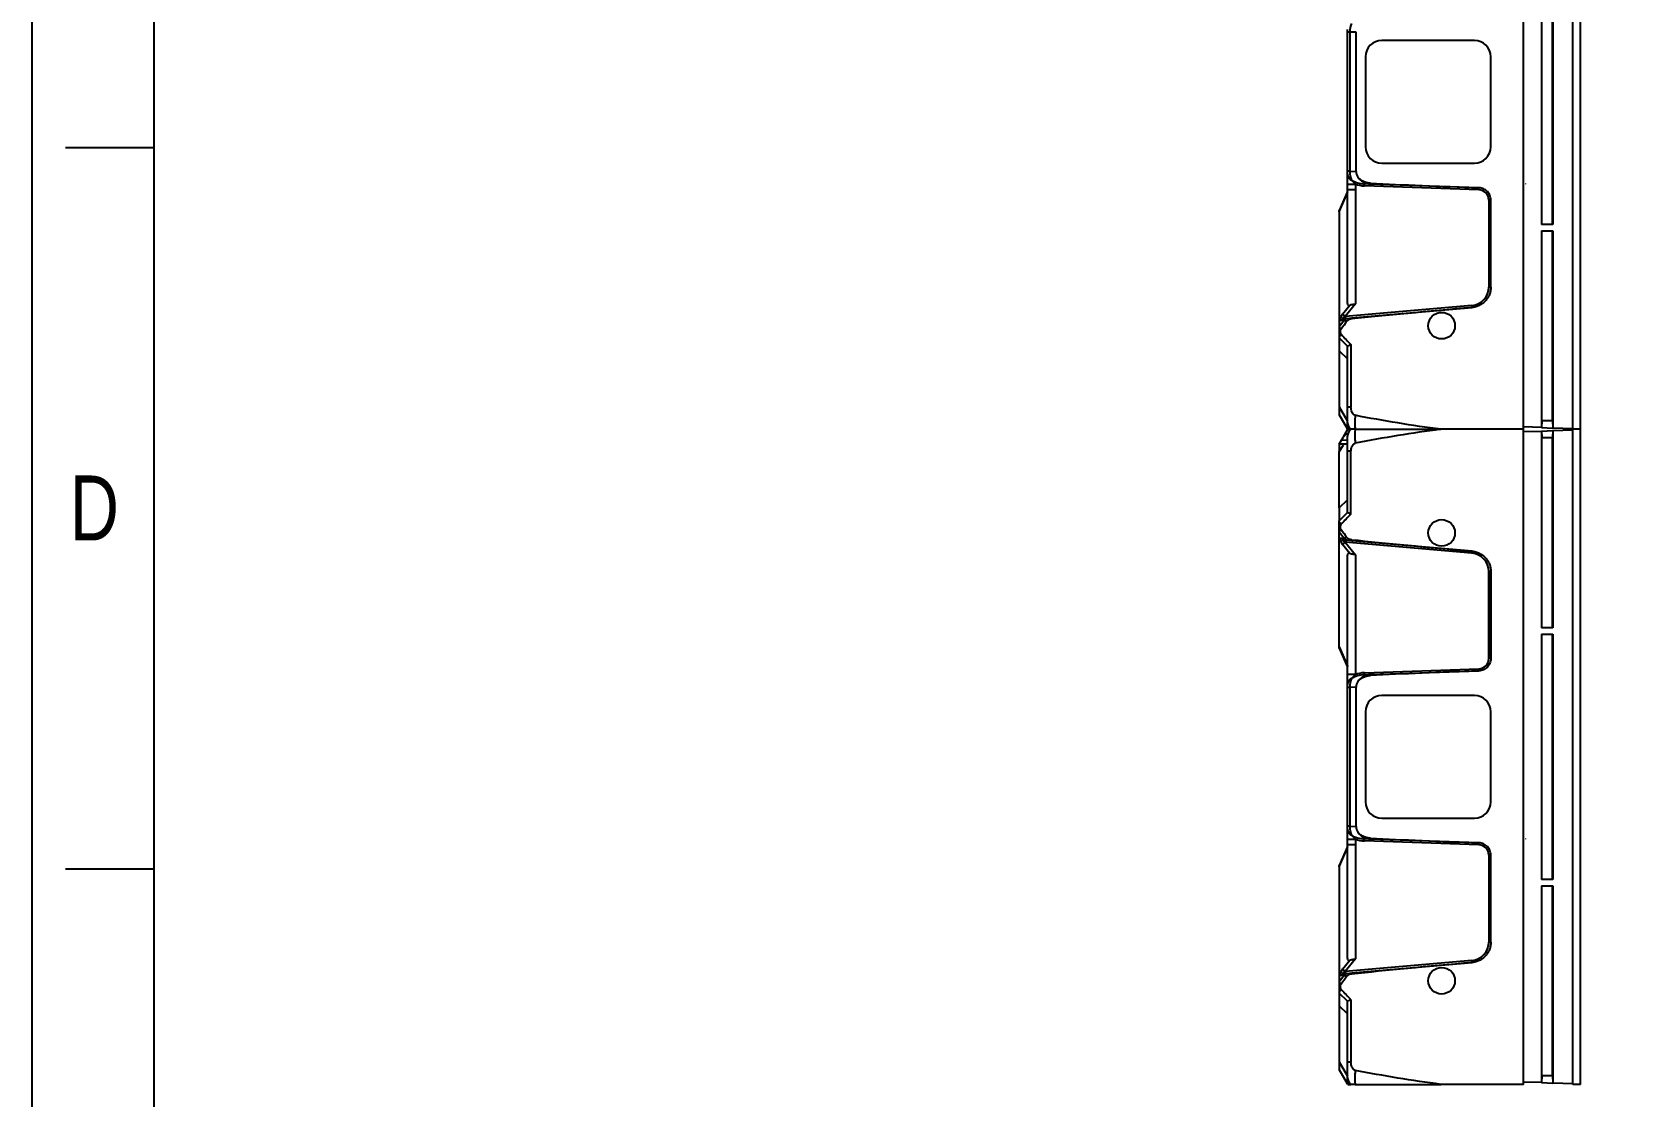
# Model space of a CAD drawing. Header units: millimetres. Extents: x 389 to 17466, y 310 to 5904.
# Drawn here: x 388.7 to 780.7, y 783.1 to 1043.2 of the extents above; entities that cross this region are included whole.
import ezdxf
from ezdxf.lldxf.tags import DXFTag

# ---------------------------------------------------------------- set-up
doc = ezdxf.new("R2010")
doc.units = ezdxf.units.MM
doc.layers.add('1', color=7, linetype='Continuous', true_color=0xffffff)
doc.layers.add('DIM', color=4, linetype='Continuous')
doc.styles.add('CKSTANDARD', font='arial.ttf')
doc.styles.add('Roamns', font='romans.shx')
tags = doc.linetypes.add('DASHED', pattern=[25.72, 12.86, -12.86]).pattern_tags.tags
tags[6:7] = [DXFTag(74, 4), DXFTag(75, 0), DXFTag(340, '0'), DXFTag(46, 0.0), DXFTag(50, 0.0), DXFTag(44, 0.0), DXFTag(45, 0.0)]
tags[4:5] = [DXFTag(74, 4), DXFTag(75, 0), DXFTag(340, '0'), DXFTag(46, 0.0), DXFTag(50, 0.0), DXFTag(44, 0.0), DXFTag(45, 0.0)]

# ---------------------------------------------------------------- blocks, each defined once
blk = doc.blocks.new('standard template')
for p, q in [((456.3, 17789.8), (53.6, 17789.8)), ((456.3, 14517.4), (53.6, 14517.4))]:
    blk.add_line(p, q)
blk.add_lwpolyline([(37962.6, 4700.3), (-97.5, 4700.3), (-97.5, 30879.2), (37962.6, 30879.2)], close=True)
at = {"color": 7}
blk.add_lwpolyline([(456.3, 6673.6), (456.3, 5963.9), (456.3, 5254.1), (456.3, 30225.9), (37408.8, 30225.9), (37408.8, 5254.1)], dxfattribs=at)
at = {"style": 'CKSTANDARD', "width": 0.75}
blk.add_text('D', height=294.8, dxfattribs=at).set_placement((73.6, 16008.6))
at = {"style": 'Roamns'}
for tag, p in [('PAGE_NAME', (27466, 7593.7)), ('PROJECT_NAME', (27466, 6883.9)), ('DRAWN_NAME', (27466, 6174.1)), ('VERSION', (34241, 6174.1)), ('SELECT_DATA', (27466, 5464.4)), ('PAGE_NUMBER', (34241, 5464.4))]:
    blk.add_attdef(tag, p, '', height=284.5, dxfattribs=at)
blk = doc.blocks.new('A$C138409bd')
at = {"layer": '1', "color": 155, "linetype": 'Continuous'}
for p, q in [((1.94, 0.15), (1.94, 159.85)), ((6.8, 159.68), (1.94, 159.85)), ((6.8, 159.68), (6.8, 111.5)), ((6.81, 159.68), (6.8, 159.68)), ((6.81, 159.68), (6.89, 158.01)), ((9.53, 159.59), (6.81, 159.68)), ((6.89, 111.5), (6.89, 158.01)), ((9.45, 158.01), (6.89, 158.01)), ((9.53, 159.59), (9.45, 158.01)), ((9.45, 111.5), (9.45, 158.01)), ((9.53, 159.59), (9.53, 111.5)), ((13.94, 159.43), (9.53, 159.59)), ((9.53, 159.59), (9.53, 159.59)), ((13.94, 0.57), (13.94, 159.43)), ((6.8, 111.5), (9.53, 111.5)), ((9.53, 110), (6.8, 110)), ((6.8, 110), (6.8, 50)), ((6.89, 50), (6.89, 110)), ((9.45, 100.05), (9.45, 110)), ((9.53, 110), (9.53, 50)), ((9.45, 83.83), (9.45, 100.05)), ((9.45, 59.02), (9.45, 83.83)), ((9.45, 50), (9.45, 59.02)), ((6.8, 50), (9.53, 50)), ((6.8, 48.5), (6.8, 0.34)), ((9.53, 48.5), (6.8, 48.5)), ((6.89, 2.08), (6.89, 48.5)), ((9.45, 2.08), (9.45, 48.5)), ((9.53, 48.5), (9.53, 0.44)), ((1.94, 0.15), (6.8, 0.32)), ((6.89, 2.08), (6.8, 0.34)), ((9.53, 0.42), (6.8, 0.32)), ((6.8, 0.34), (6.8, 0.32)), ((6.89, 2.08), (9.45, 2.08)), ((9.45, 2.08), (9.53, 0.44)), ((9.53, 0.42), (13.94, 0.57)), ((9.53, 0.44), (9.53, 0.42))]:
    blk.add_line(p, q, dxfattribs=at)
at = {"layer": '1'}
for p, q in [((1.94, 0.15), (1.94, 159.85)), ((6.8, 159.68), (1.94, 159.85)), ((6.8, 159.68), (6.8, 111.5)), ((6.81, 159.68), (6.8, 159.68)), ((6.81, 159.68), (6.89, 158.01)), ((9.53, 159.59), (6.81, 159.68)), ((6.89, 111.5), (6.89, 158.01)), ((9.45, 158.01), (6.89, 158.01)), ((9.53, 159.59), (9.45, 158.01)), ((9.45, 111.5), (9.45, 158.01)), ((9.53, 159.59), (9.53, 111.5)), ((13.94, 159.43), (9.53, 159.59)), ((9.53, 159.59), (9.53, 159.59)), ((13.94, 0.57), (13.94, 159.43)), ((6.8, 111.5), (9.53, 111.5)), ((9.53, 110), (6.8, 110)), ((6.8, 110), (6.8, 50)), ((6.89, 50), (6.89, 110)), ((9.45, 100.05), (9.45, 110)), ((9.53, 110), (9.53, 50)), ((9.45, 83.83), (9.45, 100.05)), ((9.45, 59.02), (9.45, 83.83)), ((9.45, 50), (9.45, 59.02)), ((6.8, 50), (9.53, 50)), ((6.8, 48.5), (6.8, 0.34)), ((9.53, 48.5), (6.8, 48.5)), ((6.89, 2.08), (6.89, 48.5)), ((9.45, 2.08), (9.45, 48.5)), ((9.53, 48.5), (9.53, 0.44)), ((1.94, 0.15), (6.8, 0.32)), ((6.89, 2.08), (6.8, 0.34)), ((9.53, 0.42), (6.8, 0.32)), ((6.8, 0.34), (6.8, 0.32)), ((6.89, 2.08), (9.45, 2.08)), ((9.45, 2.08), (9.53, 0.44)), ((9.53, 0.42), (13.94, 0.57)), ((9.53, 0.44), (9.53, 0.42))]:
    blk.add_line(p, q, dxfattribs=at)
at = {"layer": '1', "color": 155, "linetype": 'DASHED', "lineweight": 5}
for p, q in [((6.8, 111.5), (6.8, 159.68)), ((6.81, 159.68), (6.89, 158.01)), ((6.89, 158.01), (9.45, 158.01)), ((9.53, 129.58), (9.53, 159.59)), ((9.44, 132.91), (9.44, 140.09)), ((9.55, 132.45), (9.55, 139.23)), ((6.94, 134.23), (6.94, 134.24)), ((6.93, 121.53), (6.93, 126.99)), ((9.53, 116.17), (9.53, 124.57)), ((9.55, 112.21), (9.55, 121.43)), ((6.8, 50), (6.8, 110)), ((9.55, 98.76), (9.55, 109.31)), ((9.55, 64.24), (9.55, 95.86)), ((9.53, 52.14), (9.53, 59.98)), ((9.55, 50.79), (9.55, 61.34)), ((13.44, 60.04), (13.44, 59.91)), ((6.8, 0.35), (6.8, 48.5)), ((9.55, 17.25), (9.55, 3.4)), ((9.53, 0.45), (9.53, 3.08))]:
    blk.add_line(p, q, dxfattribs=at)
at = {"layer": '1', "color": 155, "linetype": 'Continuous'}
for points in [[(13.94, 115.74), (13.95, 115.74), (13.96, 115.74)], [(13.94, 115.74), (13.95, 115.74), (13.96, 115.74)], [(13.96, 44.36), (13.95, 44.36), (13.94, 44.36)], [(13.96, 44.36), (13.95, 44.36), (13.94, 44.36)]]:
    blk.add_open_spline(points, degree=2, dxfattribs=at)
at = {"layer": '1'}
for points in [[(13.94, 115.74), (13.95, 115.74), (13.96, 115.74)], [(13.94, 115.74), (13.95, 115.74), (13.96, 115.74)], [(13.96, 44.36), (13.95, 44.36), (13.94, 44.36)], [(13.96, 44.36), (13.95, 44.36), (13.94, 44.36)]]:
    blk.add_open_spline(points, degree=2, dxfattribs=at)
at = {"layer": 'DIM', "color": 82, "linetype": 'Continuous'}
for p, q in [((0, 0), (0, 160)), ((0, 160), (1.94, 160)), ((1.94, 0), (1.94, 160)), ((0, 0), (1.94, 0))]:
    blk.add_line(p, q, dxfattribs=at)

msp = doc.modelspace()

# ---------------------------------------------------------------- linework, layer by layer
at = {"color": 7, "linetype": 'Continuous', "true_color": 0xffffff}
for p, q in [((752.8162, 946.1558), (752.8162, 1106.1558)), ((709.8162, 1043.1297), (709.8162, 1043.8509)), ((709.8162, 1009.1818), (709.8162, 1043.1297)), ((710.4019, 1043.1297), (709.8162, 1043.1297)), ((711.9162, 1043.1826), (710.4019, 1043.1297)), ((710.4019, 1043.1297), (710.4019, 1009.1818)), ((711.9162, 1009.1289), (711.9162, 1043.1826)), ((740.8162, 1041.1558), (718.2162, 1041.1558)), ((714.2162, 1037.1558), (714.2162, 1015.1558)), ((744.8162, 1015.1558), (744.8162, 1037.1558)), ((709.8162, 1008.4606), (709.8162, 1009.1818)), ((710.4019, 1009.1818), (709.8162, 1009.1818)), ((710.4019, 1009.1818), (711.9162, 1009.1289)), ((718.2162, 1011.1558), (740.8162, 1011.1558)), ((709.8162, 1004.2447), (707.8162, 999.6345)), ((707.8162, 999.3065), (709.8162, 1003.9167)), ((709.8162, 1004.708), (709.8162, 1006.0604)), ((709.8162, 1006.0604), (711.7464, 1006.0604)), ((709.8162, 976.8741), (709.8162, 1004.708)), ((709.8162, 1004.708), (711.7464, 1004.708)), ((711.7464, 1006.0604), (711.7464, 1004.708)), ((711.7464, 1004.708), (711.7464, 976.7862)), ((715.472, 1006.077), (713.9769, 1006.1292)), ((741.9209, 1004.6537), (713.9769, 1005.6295)), ((741.9209, 1005.1534), (715.472, 1006.077)), ((744.3336, 1002.1552), (744.3336, 980.9122)), ((744.8162, 1002.1552), (744.3336, 1002.1552)), ((744.8162, 980.9122), (744.8162, 1002.1552)), ((744.8162, 1002.1552), (744.8176, 1002.1552)), ((744.8176, 980.9122), (744.8176, 1002.1552)), ((707.8162, 999.3065), (707.8162, 999.6345)), ((707.8162, 999.3065), (707.8162, 971.2895)), ((744.3336, 980.9122), (744.8162, 980.9122)), ((744.8162, 980.9122), (744.8176, 980.9122)), ((708.6179, 974.2775), (710.4022, 976.5028)), ((711.7464, 976.7862), (709.2901, 973.7228)), ((740.2258, 976.4293), (709.2901, 973.7228)), ((707.8162, 971.2895), (709.0235, 972.8118)), ((709.0235, 972.8118), (708.3436, 972.7523)), ((708.9635, 973.1939), (709.6434, 973.2533)), ((709.6434, 973.2533), (710.8572, 973.3595)), ((710.8572, 973.3595), (740.2519, 975.9312)), ((707.8162, 971.2895), (707.8162, 971.0159)), ((707.8162, 971.0159), (707.8162, 968.7467)), ((707.8162, 968.7467), (707.8162, 968.4691)), ((707.8162, 968.4691), (707.8162, 965.3648)), ((709.8162, 966.4691), (707.8162, 968.4691)), ((707.8162, 965.3648), (707.8162, 951.6788)), ((707.8162, 965.3648), (709.8162, 963.3648)), ((709.8162, 951.5458), (709.8162, 966.4691)), ((710.681, 966.8392), (710.681, 951.5458)), ((707.8162, 951.6788), (707.8162, 949.793)), ((707.8162, 951.6788), (709.8162, 948.1416)), ((709.8162, 946.2558), (707.8162, 949.793)), ((710.681, 951.5458), (709.8162, 951.5458)), ((708.738, 944.1489), (709.8727, 946.1558)), ((709.8162, 946.2558), (709.8162, 947.8024)), ((709.8727, 946.1558), (709.8162, 946.2558)), ((709.8727, 946.1558), (710.681, 946.1558)), ((709.8727, 946.1558), (710.6093, 946.1558)), ((710.6093, 946.1558), (710.5567, 946.0627)), ((711.6825, 946.1558), (732.6306, 946.1558)), ((711.6828, 946.1558), (732.5617, 946.1558)), ((752.8162, 946.1558), (732.5617, 946.1558)), ((752.8162, 946.1558), (732.6306, 946.1558)), ((752.8162, 786.1558), (752.8162, 946.1558)), ((707.8162, 942.5185), (708.3871, 943.5283)), ((708.8162, 942.5359), (707.8162, 942.5185)), ((707.8162, 942.5185), (707.8162, 940.6327)), ((707.8162, 940.6327), (708.8162, 942.4013)), ((708.3871, 943.5283), (708.738, 944.1489)), ((708.3871, 943.5283), (709.8165, 943.5533)), ((709.8162, 942.5534), (708.8162, 942.5359)), ((708.8162, 942.5359), (708.8162, 942.4013)), ((707.8162, 926.9467), (707.8162, 940.6327)), ((709.8162, 925.8424), (709.8162, 940.8016)), ((710.681, 940.8016), (709.8162, 940.8016)), ((710.681, 925.4723), (710.681, 940.8016)), ((707.8162, 926.9467), (709.8162, 928.9467)), ((707.8162, 926.9467), (707.8162, 923.8424)), ((707.8162, 923.8424), (709.8162, 925.8424)), ((707.8162, 923.5648), (707.8162, 923.8424)), ((707.8162, 921.2956), (707.8162, 923.5648)), ((707.8162, 921.022), (707.8162, 921.2956)), ((707.8162, 893.005), (707.8162, 921.022)), ((709.0235, 919.4997), (707.8162, 921.022)), ((708.3436, 919.5592), (709.0235, 919.4997)), ((710.4022, 915.8087), (708.6179, 918.034)), ((709.6434, 919.0582), (708.9635, 919.1176)), ((709.2901, 918.5887), (711.7464, 915.5253)), ((740.2258, 915.8822), (709.2901, 918.5887)), ((710.8572, 918.952), (709.6434, 919.0582)), ((740.2519, 916.3803), (710.8572, 918.952)), ((709.8162, 886.2511), (709.8162, 915.4374)), ((711.7464, 915.5253), (711.7464, 886.2511)), ((744.3336, 890.1563), (744.3336, 911.3993)), ((744.8162, 911.3993), (744.3336, 911.3993)), ((744.8162, 890.1563), (744.8162, 911.3993)), ((744.8162, 911.3993), (744.8176, 911.3993)), ((744.8176, 911.3993), (744.8176, 890.1563)), ((707.8162, 892.677), (707.8162, 893.005)), ((707.8162, 893.005), (709.8162, 888.3948)), ((707.8162, 892.677), (709.8162, 888.0668)), ((744.8162, 890.1563), (744.3336, 890.1563)), ((744.8162, 890.1563), (744.8176, 890.1563)), ((711.7464, 886.2511), (709.8162, 886.2511)), ((713.9769, 886.682), (741.9209, 887.6578)), ((713.9769, 886.1823), (715.472, 886.2345)), ((715.472, 886.2345), (741.9209, 887.1581)), ((709.8162, 883.1297), (709.8162, 883.8509)), ((709.8162, 849.1818), (709.8162, 883.1297)), ((710.4019, 883.1297), (709.8162, 883.1297)), ((711.9162, 883.1826), (710.4019, 883.1297)), ((710.4019, 883.1297), (710.4019, 849.1818)), ((711.9162, 849.1289), (711.9162, 883.1826)), ((740.8162, 881.1558), (718.2162, 881.1558)), ((714.2162, 877.1558), (714.2162, 855.1558)), ((744.8162, 855.1558), (744.8162, 877.1558)), ((718.2162, 851.1558), (740.8162, 851.1558)), ((709.8162, 848.4606), (709.8162, 849.1818)), ((710.4019, 849.1818), (709.8162, 849.1818)), ((710.4019, 849.1818), (711.9162, 849.1289)), ((709.8162, 844.2447), (707.8162, 839.6345)), ((707.8162, 839.3065), (709.8162, 843.9167)), ((709.8162, 844.708), (709.8162, 846.0604)), ((709.8162, 846.0604), (711.7464, 846.0604)), ((709.8162, 816.8741), (709.8162, 844.708)), ((709.8162, 844.708), (711.7464, 844.708)), ((711.7464, 846.0604), (711.7464, 844.708)), ((711.7464, 844.708), (711.7464, 816.7862)), ((715.472, 846.077), (713.9769, 846.1292)), ((741.9209, 844.6537), (713.9769, 845.6295)), ((741.9209, 845.1534), (715.472, 846.077)), ((707.8162, 839.3065), (707.8162, 839.6345)), ((707.8162, 839.3065), (707.8162, 811.2895)), ((744.3336, 842.1552), (744.3336, 820.9122)), ((744.8162, 842.1552), (744.3336, 842.1552)), ((744.8162, 820.9122), (744.8162, 842.1552)), ((744.8162, 842.1552), (744.8176, 842.1552)), ((744.8176, 820.9122), (744.8176, 842.1552)), ((744.3336, 820.9122), (744.8162, 820.9122)), ((744.8162, 820.9122), (744.8176, 820.9122)), ((708.6179, 814.2775), (710.4022, 816.5028)), ((711.7464, 816.7862), (709.2901, 813.7228)), ((740.2258, 816.4293), (709.2901, 813.7228)), ((710.8572, 813.3595), (740.2519, 815.9312)), ((707.8162, 811.2895), (709.0235, 812.8118)), ((709.0235, 812.8118), (708.3436, 812.7523)), ((708.9635, 813.1939), (709.6434, 813.2533)), ((709.6434, 813.2533), (710.8572, 813.3595)), ((707.8162, 811.2895), (707.8162, 811.0159)), ((707.8162, 811.0159), (707.8162, 808.7467)), ((707.8162, 808.7467), (707.8162, 808.4691)), ((707.8162, 808.4691), (707.8162, 805.3648)), ((709.8162, 806.4691), (707.8162, 808.4691)), ((707.8162, 805.3648), (707.8162, 791.6788)), ((707.8162, 805.3648), (709.8162, 803.3648)), ((709.8162, 791.5458), (709.8162, 806.4691)), ((710.681, 806.8392), (710.681, 791.5458)), ((707.8162, 791.6788), (707.8162, 789.793)), ((707.8162, 791.6788), (709.8162, 788.1416)), ((709.8162, 786.2558), (707.8162, 789.793)), ((710.681, 791.5458), (709.8162, 791.5458)), ((709.8162, 786.2558), (709.8162, 787.8024)), ((709.8727, 786.1558), (709.8162, 786.2558)), ((709.8727, 786.1558), (710.681, 786.1558)), ((711.6825, 786.1558), (732.6306, 786.1558)), ((752.8162, 786.1558), (732.6306, 786.1558))]:
    msp.add_line(p, q, dxfattribs=at)
for centre in [(732.8162, 971.4703), (732.8162, 920.8412), (732.8162, 811.4703)]:
    msp.add_circle(centre, 3.25, dxfattribs=at)
for centre, radius, start, end in [((718.2162, 1037.1558), 4, 90, 180), ((740.8162, 1037.1558), 4, 0, 90), ((718.2162, 1015.1558), 4, 180, 270), ((740.8162, 1015.1558), 4, 270, 0), ((741.8336, 1002.1552), 2.5, 0, 88), ((739.8336, 980.9122), 4.5, 275, 0), ((709.0991, 970.0146), 1.063, 142.57469, 223.872945), ((711.8162, 947.8024), 2, 180, 235.419837), ((711.8162, 944.5091), 2, 124.580163, 180), ((709.0991, 922.2969), 1.063, 136.127055, 217.42531), ((739.8336, 911.3993), 4.5, 0, 85), ((741.8336, 890.1563), 2.5, 272, 0), ((718.2162, 877.1558), 4, 90, 180), ((740.8162, 877.1558), 4, 0, 90), ((718.2162, 855.1558), 4, 180, 270), ((740.8162, 855.1558), 4, 270, 0), ((741.8336, 842.1552), 2.5, 0, 88), ((739.8336, 820.9122), 4.5, 275, 0), ((709.0991, 810.0146), 1.063, 142.57469, 223.872945), ((711.8162, 787.8024), 2, 180, 235.419837)]:
    msp.add_arc(centre, radius, start, end, dxfattribs=at)
for centre, major_axis, ratio, start_param, end_param in [((711.8162, 1043.105), (0.0598, -2.9997), 0.47117881, 3.87827309, 4.69475879), ((711.8162, 1008.4606), (-2, 0), 0.83951735, 0, 1.05073033), ((711.8162, 1009.2065), (0.0598, 2.9997), 0.47117881, 1.58842652, 2.40491222), ((716.1588, 1009.0548), (4.2413, -0.1481), 0.70689131, 3.16627283, 3.62620798), ((715.5779, 1009.0751), (3.5844, -0.1217), 0.83648297, 3.62505593, 4.71123694), ((714.086, 1009.1272), (4.7742, -0.1621), 0.62801245, 3.98122979, 4.71086024), ((714.1034, 1009.1272), (5.1275, -0.1734), 0.68220517, 4.2579442, 4.7107765), ((713.9594, 1005.6295), (0.0174, 0.4997), 0.03487826, 4.71360696, 6.28318531), ((715.5069, 1007.0764), (-0.0349, -0.9994), 0.01744178, 5.66177823, 6.28318531), ((748.8549, 1005.9118), (57.2987, -2.0009), 0.01744178, 4.0909819, 4.59165267), ((741.9558, 1006.1528), (-0.0349, -0.9994), 0.01744178, 6.162449, 6.28318531), ((741.9034, 1004.6537), (0.0174, 0.4997), 0.03487826, 4.71360696, 6.28318531), ((711.8162, 979.4236), (1.8463, 2.9615), 0.25965506, 2.74694002, 3.53251727), ((740.2084, 976.4293), (0.0436, -0.4981), 0.03476685, 0, 1.56775463), ((709.6451, 974.3719), (1.5824, 1.5434), 0.31531687, 1.94173851, 3.50949314), ((806.1536, 1092.398), (114.5867, 144.4911), 0.01084528, 2.55641211, 2.58129301), ((709.0507, 972.1977), (-0.0872, 0.9962), 0.83137118, 0, 0.90941403), ((710.3522, 973.8173), (1.7434, 0.5669), 0.15798453, 2.17351674, 3.74127137), ((709.325, 973.7228), (0.7802, -0.6256), 0.02183978, 3.59568381, 4.68515783), ((709.7306, 972.2571), (-0.0872, 0.9962), 0.83137118, 0, 0.90941403), ((710.9631, 972.365), (2.155, -0.5014), 0.00443093, 3.59349983, 4.12511218), ((710.9443, 972.3633), (-0.0872, 0.9962), 0.01738601, 0, 0.72325931), ((748.8549, 975.6801), (-57.2986, -5.013), 0.01738601, 4.86160843, 5.43564829), ((740.3391, 974.935), (-0.0872, 0.9962), 0.01738601, 0, 0.14921945), ((709.0991, 970.0146), (-1.567, 1.2427), 0.01084528, 0.62030026, 1.01049669), ((709.0991, 970.0146), (1.4142, 1.4142), 0.01234165, 2.13106831, 2.69482401), ((806.1536, 872.9601), (114.5887, -114.5887), 0.01234165, 3.70186464, 3.74001809), ((711.8162, 967.2975), (2, 0.8284), 0.00617106, 2.1717779, 3.13903652), ((709.5999, 943.6415), (0.7287, 1.3301), 0.65927656, 0.34659127, 1.55043893), ((806.1536, 1019.3514), (-114.5887, -114.5887), 0.01234165, 5.68475987, 5.72291332), ((711.8162, 925.014), (2, -0.8284), 0.00617106, 3.14414879, 4.11140741), ((709.0991, 922.2969), (1.4142, -1.4142), 0.01234165, 3.5883613, 4.152117), ((709.0991, 922.2969), (1.567, 1.2427), 0.01084528, 2.13109597, 2.52129239), ((806.1536, 799.9135), (114.5867, -144.4911), 0.01084528, 3.70189229, 3.7267732), ((709.6451, 917.9396), (1.5824, -1.5434), 0.31531687, 2.77369217, 4.3414468), ((709.0507, 920.1138), (-0.0872, -0.9962), 0.83137118, 5.37377127, 6.28318531), ((710.3522, 918.4942), (1.7434, -0.5669), 0.15798453, 2.54191393, 4.10966856), ((709.325, 918.5887), (0.7802, 0.6256), 0.02183978, 1.59802748, 2.6875015), ((710.9631, 919.9465), (2.155, 0.5014), 0.00443093, 2.15807313, 2.68968547), ((709.7306, 920.0544), (-0.0872, -0.9962), 0.83137118, 5.37377127, 6.28318531), ((710.9443, 919.9482), (-0.0872, -0.9962), 0.01738601, 5.55992599, 6.28318531), ((748.8549, 916.6314), (-57.2986, 5.013), 0.01738601, 0.84753701, 1.42157688), ((711.8162, 912.8879), (1.8463, -2.9615), 0.25965506, 2.75066804, 3.53624528), ((740.2084, 915.8822), (0.0436, 0.4981), 0.03476685, 4.71543068, 6.28318531), ((740.3391, 917.3765), (-0.0872, -0.9962), 0.01738601, 6.13396586, 6.28318531), ((714.086, 883.1843), (4.7742, 0.1621), 0.62801245, 1.57232507, 2.30195552), ((714.1034, 883.1843), (5.1275, 0.1734), 0.68220517, 1.57240881, 2.02524111), ((715.5779, 883.2364), (3.5844, 0.1217), 0.83648297, 1.57194837, 2.65812937), ((713.9594, 886.682), (0.0174, -0.4997), 0.03487826, 0, 1.56957835), ((715.5069, 885.2351), (-0.0349, 0.9994), 0.01744178, 0, 0.62140708), ((748.8549, 886.3997), (57.2987, 2.0009), 0.01744178, 1.69153263, 2.19220341), ((741.9558, 886.1587), (-0.0349, 0.9994), 0.01744178, 0, 0.12073631), ((741.9034, 887.6578), (-0.0174, 0.4997), 0.03487826, 3.14159265, 4.71117101), ((711.8162, 883.8509), (2, 0), 0.83951735, 2.09086233, 3.14159265), ((711.8162, 883.105), (0.0598, -2.9997), 0.47117881, 3.87827309, 4.69475879), ((716.1588, 883.2567), (4.2413, 0.1481), 0.70689131, 2.65697733, 3.11691248), ((711.8162, 848.4606), (-2, 0), 0.83951735, 0, 1.05073033), ((711.8162, 849.2065), (0.0598, 2.9997), 0.47117881, 1.58842652, 2.40491222), ((714.086, 849.1272), (4.7742, -0.1621), 0.62801245, 3.98122979, 4.71086024), ((716.1588, 849.0548), (4.2413, -0.1481), 0.70689131, 3.16627283, 3.62620798), ((715.5779, 849.0751), (3.5844, -0.1217), 0.83648297, 3.62505593, 4.71123694), ((714.1034, 849.1272), (5.1275, -0.1734), 0.68220517, 4.2579442, 4.7107765), ((713.9594, 845.6295), (0.0174, 0.4997), 0.03487826, 4.71360696, 6.28318531), ((715.5069, 847.0764), (-0.0349, -0.9994), 0.01744178, 5.66177823, 6.28318531), ((748.8549, 845.9118), (57.2987, -2.0009), 0.01744178, 4.0909819, 4.59165267), ((741.9558, 846.1528), (-0.0349, -0.9994), 0.01744178, 6.162449, 6.28318531), ((741.9034, 844.6537), (0.0174, 0.4997), 0.03487826, 4.71360696, 6.28318531), ((711.8162, 819.4236), (1.8463, 2.9615), 0.25965506, 2.74694002, 3.53251727), ((748.8549, 815.6801), (-57.2986, -5.013), 0.01738601, 4.86160843, 5.43564829), ((740.2084, 816.4293), (0.0436, -0.4981), 0.03476685, 0, 1.56775463), ((740.3391, 814.935), (-0.0872, 0.9962), 0.01738601, 0, 0.14921945), ((709.6451, 814.3719), (1.5824, 1.5434), 0.31531687, 1.94173851, 3.50949314), ((806.1536, 932.398), (114.5867, 144.4911), 0.01084528, 2.55641211, 2.58129301), ((709.0507, 812.1977), (-0.0872, 0.9962), 0.83137118, 0, 0.90941403), ((710.3522, 813.8173), (1.7434, 0.5669), 0.15798453, 2.17351674, 3.74127137), ((709.325, 813.7228), (0.7802, -0.6256), 0.02183978, 3.59568381, 4.68515783), ((709.7306, 812.2571), (-0.0872, 0.9962), 0.83137118, 0, 0.90941403), ((710.9631, 812.365), (2.155, -0.5014), 0.00443093, 3.59349983, 4.12511218), ((710.9443, 812.3633), (-0.0872, 0.9962), 0.01738601, 0, 0.72325931), ((709.0991, 810.0146), (-1.567, 1.2427), 0.01084528, 0.62030026, 1.01049669), ((709.0991, 810.0146), (1.4142, 1.4142), 0.01234165, 2.13106831, 2.69482401), ((806.1536, 712.9601), (114.5887, -114.5887), 0.01234165, 3.70186464, 3.74001809), ((711.8162, 807.2975), (2, 0.8284), 0.00617106, 2.1717779, 3.13903652)]:
    msp.add_ellipse(centre, major_axis=major_axis, ratio=ratio, start_param=start_param, end_param=end_param, dxfattribs=at)
for points, knots in [([(709.8162, 1006.0604), (709.8162, 1006.2986), (709.8162, 1006.5318), (709.8162, 1006.9889), (709.8162, 1007.2131), (709.8162, 1007.6289), (709.8162, 1007.826), (709.8162, 1008.1767), (709.8162, 1008.331), (709.8162, 1008.4606)], [0, 0, 0, 0, 0.25, 0.25, 0.5, 0.5, 0.75, 0.75, 1, 1, 1, 1]), ([(715.4684, 1006.2642), (715.1682, 1006.2784), (714.8729, 1006.3194), (714.2924, 1006.4559), (714.0055, 1006.5526), (713.4654, 1006.8014), (713.2082, 1006.9545), (712.7367, 1007.3272), (712.5289, 1007.5407), (712.357, 1007.7891)], [0, 0, 0, 0, 0.25, 0.25, 0.5, 0.5, 0.75, 0.75, 1, 1, 1, 1]), ([(710.8223, 1007.0035), (710.973, 1006.8537), (711.1306, 1006.7019), (711.4428, 1006.39), (711.5981, 1006.2291), (711.7464, 1006.0604)], [0, 0, 0, 0, 0.5, 0.5, 1, 1, 1, 1]), ([(744.8176, 1002.1552), (744.8176, 1002.5431), (744.7415, 1002.9282), (744.5262, 1003.4603), (744.4362, 1003.6331), (744.2263, 1003.9557), (744.1071, 1004.1053), (743.8407, 1004.3812), (743.692, 1004.5082), (743.3781, 1004.7281), (743.2117, 1004.8224), (742.8598, 1004.9796), (742.6754, 1005.0414), (742.3028, 1005.1279), (742.1128, 1005.1535), (741.919, 1005.1607)], [0, 0, 0, 0, 0.25, 0.25, 0.375, 0.375, 0.5, 0.5, 0.625, 0.625, 0.75, 0.75, 0.875, 0.875, 1, 1, 1, 1]), ([(744.8176, 980.9122), (744.8176, 980.6), (744.7886, 980.2928), (744.6753, 979.6877), (744.5899, 979.3875), (744.3648, 978.8085), (744.227, 978.533), (743.9021, 978.0094), (743.7125, 977.7589), (743.2948, 977.3024), (743.067, 977.0955), (742.5737, 976.724), (742.306, 976.5588), (741.7531, 976.2849), (741.466, 976.174), (740.8698, 976.0053), (740.5612, 975.948), (740.2503, 975.9199)], [0, 0, 0, 0, 0.125, 0.125, 0.25, 0.25, 0.375, 0.375, 0.5, 0.5, 0.625, 0.625, 0.75, 0.75, 0.875, 0.875, 1, 1, 1, 1]), ([(710.4022, 976.5028), (710.4882, 976.5445), (710.5822, 976.5789), (710.7855, 976.638), (710.8962, 976.663), (711.1263, 976.7058), (711.2455, 976.7237), (711.4916, 976.7564), (711.6205, 976.7715), (711.7464, 976.7862)], [0, 0, 0, 0, 0.25, 0.25, 0.5, 0.5, 0.75, 0.75, 1, 1, 1, 1]), ([(710.8675, 973.1091), (710.6632, 973.0881), (710.4636, 973.0479), (710.1757, 972.94), (710.0821, 972.8957), (709.9101, 972.7847), (709.8302, 972.7171), (709.7672, 972.6348)], [0, 0, 0, 0, 0.5, 0.5, 0.75, 0.75, 1, 1, 1, 1]), ([(709.8162, 947.8024), (709.8162, 947.8024), (709.8162, 947.8258), (709.8162, 947.9216), (709.8162, 947.9935), (709.8162, 948.1803), (709.8162, 948.2965), (709.8162, 948.5703), (709.8162, 948.7253), (709.8162, 949.0706), (709.8162, 949.2631), (709.8162, 949.6701), (709.8162, 949.8851), (709.8162, 950.3384), (709.8162, 950.5763), (709.8162, 951.0549), (709.8162, 951.2983), (709.8162, 951.5458)], [0, 0, 0, 0, 0.125, 0.125, 0.25, 0.25, 0.375, 0.375, 0.5, 0.5, 0.625, 0.625, 0.75, 0.75, 0.875, 0.875, 1, 1, 1, 1]), ([(711.6825, 949.5786), (711.4861, 949.6169), (711.3151, 949.7377), (711.0542, 950.0317), (710.9571, 950.2076), (710.8108, 950.5744), (710.7611, 950.7668), (710.6965, 951.1527), (710.681, 951.3481), (710.681, 951.5458)], [0, 0, 0, 0, 0.25, 0.25, 0.5, 0.5, 0.75, 0.75, 1, 1, 1, 1]), ([(711.6825, 949.5786), (711.6673, 949.1853), (711.656, 948.8141), (711.6407, 948.1146), (711.6368, 947.7843), (711.6369, 947.1973), (711.6406, 946.9368), (711.6561, 946.484), (711.6675, 946.2991), (711.6825, 946.1558)], [0, 0, 0, 0, 0.25, 0.25, 0.5, 0.5, 0.75, 0.75, 1, 1, 1, 1]), ([(732.6306, 946.1558), (729.1206, 946.6026), (725.621, 947.1286), (718.6385, 948.277), (715.1556, 948.9015), (711.6825, 949.5786)], [0, 0, 0, 0, 0.5, 0.5, 1, 1, 1, 1]), ([(711.6825, 946.1558), (711.5841, 946.1558), (711.4929, 946.1558), (711.3248, 946.1558), (711.2513, 946.1558), (711.0535, 946.1558), (710.9578, 946.1558), (710.8107, 946.1558), (710.7618, 946.1558), (710.6967, 946.1558), (710.681, 946.1558), (710.681, 946.1558)], [0, 0, 0, 0, 0.1250157, 0.1250157, 0.25003141, 0.25003141, 0.50006281, 0.50006281, 0.75009422, 0.75009422, 1, 1, 1, 1]), ([(711.6828, 946.1558), (711.5846, 946.1558), (711.4936, 946.1558), (711.3256, 946.1558), (711.2521, 946.1558), (711.0542, 946.1558), (710.9583, 946.1558), (710.811, 946.1558), (710.7619, 946.1558), (710.6967, 946.1558), (710.681, 946.1558), (710.681, 946.1558)], [0, 0, 0, 0, 0.12501567, 0.12501567, 0.25003133, 0.25003133, 0.50006267, 0.50006267, 0.750094, 0.750094, 1, 1, 1, 1]), ([(711.6828, 946.1558), (711.668, 946.0132), (711.6567, 945.8296), (711.6414, 945.3804), (711.6377, 945.1221), (711.6377, 944.5404), (711.6415, 944.213), (711.6566, 943.5199), (711.6678, 943.1522), (711.6828, 942.7625)], [0, 0, 0, 0, 0.25, 0.25, 0.5, 0.5, 0.75, 0.75, 1, 1, 1, 1]), ([(732.5617, 946.1558), (729.0621, 945.7123), (725.5752, 945.191), (718.6167, 944.0528), (715.1455, 943.4339), (711.6828, 942.7625)], [0, 0, 0, 0, 0.5, 0.5, 1, 1, 1, 1]), ([(709.8162, 940.8016), (709.8162, 941.0463), (709.8162, 941.2869), (709.8162, 941.7603), (709.8162, 941.9954), (709.8162, 942.4438), (709.8162, 942.6565), (709.8162, 943.0591), (709.8162, 943.2497), (709.8162, 943.5916), (709.8162, 943.7451), (709.8162, 944.0164), (709.8162, 944.1318), (709.8162, 944.3173), (709.8162, 944.3888), (709.8162, 944.4849), (709.8162, 944.5091), (709.8162, 944.5091)], [0, 0, 0, 0, 0.12500509, 0.12500509, 0.25001017, 0.25001017, 0.37501526, 0.37501526, 0.50002034, 0.50002034, 0.62502543, 0.62502543, 0.75003051, 0.75003051, 0.8750356, 0.8750356, 1, 1, 1, 1]), ([(710.681, 940.8016), (710.681, 940.9988), (710.6967, 941.1962), (710.7619, 941.5817), (710.811, 941.7707), (710.9583, 942.1379), (711.0542, 942.3113), (711.2521, 942.5328), (711.3256, 942.5982), (711.4936, 942.7047), (711.5846, 942.7434), (711.6828, 942.7625)], [0, 0, 0, 0, 0.25, 0.25, 0.5, 0.5, 0.75, 0.75, 0.875, 0.875, 1, 1, 1, 1]), ([(710.8675, 919.2024), (710.663, 919.2234), (710.4599, 919.2647), (710.0785, 919.4082), (709.8938, 919.5116), (709.7672, 919.6767)], [0, 0, 0, 0, 0.5, 0.5, 1, 1, 1, 1]), ([(711.7464, 915.5253), (711.6205, 915.54), (711.4916, 915.5551), (711.2455, 915.5878), (711.1263, 915.6057), (710.8962, 915.6485), (710.7855, 915.6735), (710.5822, 915.7326), (710.4882, 915.767), (710.4022, 915.8087)], [0, 0, 0, 0, 0.25, 0.25, 0.5, 0.5, 0.75, 0.75, 1, 1, 1, 1]), ([(740.2503, 916.3916), (740.5613, 916.3635), (740.8647, 916.3072), (741.4572, 916.1404), (741.7486, 916.0287), (742.3054, 915.7531), (742.5677, 915.5915), (743.0605, 915.2215), (743.2932, 915.0107), (743.7111, 914.5543), (743.8972, 914.3091), (744.2236, 913.7849), (744.3644, 913.5036), (744.5883, 912.9286), (744.6731, 912.6327), (744.7881, 912.024), (744.8176, 911.7115), (744.8176, 911.3993)], [0, 0, 0, 0, 0.125, 0.125, 0.25, 0.25, 0.375, 0.375, 0.5, 0.5, 0.625, 0.625, 0.75, 0.75, 0.875, 0.875, 1, 1, 1, 1]), ([(744.8176, 890.1563), (744.8176, 889.9623), (744.799, 889.7715), (744.7261, 889.396), (744.671, 889.2095), (744.5267, 888.8522), (744.4384, 888.6825), (744.2299, 888.3608), (744.1084, 888.2077), (743.8422, 887.9316), (743.6969, 887.8072), (743.382, 887.5858), (743.2126, 887.4897), (742.6888, 887.2552), (742.3067, 887.1652), (741.919, 887.1508)], [0, 0, 0, 0, 0.125, 0.125, 0.25, 0.25, 0.375, 0.375, 0.5, 0.5, 0.625, 0.625, 0.75, 0.75, 1, 1, 1, 1]), ([(709.8162, 883.8509), (709.8162, 883.9805), (709.8162, 884.1349), (709.8162, 884.4868), (709.8162, 884.6832), (709.8162, 885.0985), (709.8162, 885.3228), (709.8162, 885.7797), (709.8162, 886.0129), (709.8162, 886.2511)], [0, 0, 0, 0, 0.25, 0.25, 0.5, 0.5, 0.75, 0.75, 1, 1, 1, 1]), ([(711.7464, 886.2511), (711.5981, 886.0824), (711.4428, 885.9215), (711.1307, 885.6097), (710.973, 885.4577), (710.8223, 885.308)], [0, 0, 0, 0, 0.5, 0.5, 1, 1, 1, 1]), ([(712.357, 884.5224), (712.443, 884.6466), (712.5383, 884.7623), (712.7454, 884.9789), (712.8579, 885.0804), (713.2111, 885.3588), (713.4669, 885.5111), (714.0115, 885.7613), (714.2966, 885.8568), (714.8736, 885.9921), (715.1681, 886.0331), (715.4684, 886.0473)], [0, 0, 0, 0, 0.125, 0.125, 0.25, 0.25, 0.5, 0.5, 0.75, 0.75, 1, 1, 1, 1]), ([(709.8162, 846.0604), (709.8162, 846.2986), (709.8162, 846.5318), (709.8162, 846.9889), (709.8162, 847.2131), (709.8162, 847.6289), (709.8162, 847.826), (709.8162, 848.1767), (709.8162, 848.331), (709.8162, 848.4606)], [0, 0, 0, 0, 0.25, 0.25, 0.5, 0.5, 0.75, 0.75, 1, 1, 1, 1]), ([(710.8223, 847.0035), (710.973, 846.8537), (711.1306, 846.7019), (711.4428, 846.39), (711.5981, 846.2291), (711.7464, 846.0604)], [0, 0, 0, 0, 0.5, 0.5, 1, 1, 1, 1]), ([(715.4684, 846.2642), (715.1682, 846.2784), (714.8729, 846.3194), (714.2924, 846.4559), (714.0055, 846.5526), (713.4654, 846.8014), (713.2082, 846.9545), (712.7367, 847.3272), (712.5289, 847.5407), (712.357, 847.7891)], [0, 0, 0, 0, 0.25, 0.25, 0.5, 0.5, 0.75, 0.75, 1, 1, 1, 1]), ([(744.8176, 842.1552), (744.8176, 842.5431), (744.7415, 842.9282), (744.5262, 843.4603), (744.4362, 843.6331), (744.2263, 843.9557), (744.1071, 844.1053), (743.8407, 844.3812), (743.692, 844.5082), (743.3781, 844.7281), (743.2117, 844.8224), (742.8598, 844.9796), (742.6754, 845.0414), (742.3028, 845.1279), (742.1128, 845.1535), (741.919, 845.1607)], [0, 0, 0, 0, 0.25, 0.25, 0.375, 0.375, 0.5, 0.5, 0.625, 0.625, 0.75, 0.75, 0.875, 0.875, 1, 1, 1, 1]), ([(744.8176, 820.9122), (744.8176, 820.6), (744.7886, 820.2928), (744.6753, 819.6877), (744.5899, 819.3875), (744.3648, 818.8085), (744.227, 818.533), (743.9021, 818.0094), (743.7125, 817.7589), (743.2948, 817.3024), (743.067, 817.0955), (742.5737, 816.724), (742.306, 816.5588), (741.7531, 816.2849), (741.466, 816.174), (740.8698, 816.0053), (740.5612, 815.948), (740.2503, 815.9199)], [0, 0, 0, 0, 0.125, 0.125, 0.25, 0.25, 0.375, 0.375, 0.5, 0.5, 0.625, 0.625, 0.75, 0.75, 0.875, 0.875, 1, 1, 1, 1]), ([(710.4022, 816.5028), (710.4882, 816.5445), (710.5822, 816.5789), (710.7855, 816.638), (710.8962, 816.663), (711.1263, 816.7058), (711.2455, 816.7237), (711.4916, 816.7564), (711.6205, 816.7715), (711.7464, 816.7862)], [0, 0, 0, 0, 0.25, 0.25, 0.5, 0.5, 0.75, 0.75, 1, 1, 1, 1]), ([(710.8675, 813.1091), (710.6632, 813.0881), (710.4636, 813.0479), (710.1757, 812.94), (710.0821, 812.8957), (709.9101, 812.7847), (709.8302, 812.7171), (709.7672, 812.6348)], [0, 0, 0, 0, 0.5, 0.5, 0.75, 0.75, 1, 1, 1, 1]), ([(709.8162, 787.8024), (709.8162, 787.8024), (709.8162, 787.8258), (709.8162, 787.9216), (709.8162, 787.9935), (709.8162, 788.1803), (709.8162, 788.2965), (709.8162, 788.5703), (709.8162, 788.7253), (709.8162, 789.0706), (709.8162, 789.2631), (709.8162, 789.6701), (709.8162, 789.8851), (709.8162, 790.3384), (709.8162, 790.5763), (709.8162, 791.0549), (709.8162, 791.2983), (709.8162, 791.5458)], [0, 0, 0, 0, 0.125, 0.125, 0.25, 0.25, 0.375, 0.375, 0.5, 0.5, 0.625, 0.625, 0.75, 0.75, 0.875, 0.875, 1, 1, 1, 1]), ([(711.6825, 789.5786), (711.4861, 789.6169), (711.3151, 789.7377), (711.0542, 790.0317), (710.9571, 790.2076), (710.8108, 790.5744), (710.7611, 790.7668), (710.6965, 791.1527), (710.681, 791.3481), (710.681, 791.5458)], [0, 0, 0, 0, 0.25, 0.25, 0.5, 0.5, 0.75, 0.75, 1, 1, 1, 1]), ([(711.6825, 789.5786), (711.6673, 789.1853), (711.656, 788.8141), (711.6407, 788.1146), (711.6368, 787.7843), (711.6369, 787.1973), (711.6406, 786.9368), (711.6561, 786.484), (711.6675, 786.2991), (711.6825, 786.1558)], [0, 0, 0, 0, 0.25, 0.25, 0.5, 0.5, 0.75, 0.75, 1, 1, 1, 1]), ([(732.6306, 786.1558), (729.1206, 786.6026), (725.621, 787.1286), (718.6385, 788.277), (715.1556, 788.9015), (711.6825, 789.5786)], [0, 0, 0, 0, 0.5, 0.5, 1, 1, 1, 1]), ([(711.6825, 786.1558), (711.5841, 786.1558), (711.4929, 786.1558), (711.3248, 786.1558), (711.2513, 786.1558), (711.0535, 786.1558), (710.9578, 786.1558), (710.8107, 786.1558), (710.7618, 786.1558), (710.6967, 786.1558), (710.681, 786.1558), (710.681, 786.1558)], [0, 0, 0, 0, 0.1250157, 0.1250157, 0.25003141, 0.25003141, 0.50006281, 0.50006281, 0.75009422, 0.75009422, 1, 1, 1, 1])]:
    msp.add_open_spline(points, degree=3, knots=knots, dxfattribs=at)

# ---------------------------------------------------------------- block references
at = {"transparency": 33554595, "xscale": 0.05383081782026108, "yscale": 0.05383081782026108, "zscale": 0.05383081782026108}
msp.add_blockref('standard template', (393.9233, 57.2648), dxfattribs=at)
at = {"xscale": -1}
for p in [(766.7562, 946.1555), (766.7562, 786.1555)]:
    msp.add_blockref('A$C138409bd', p, dxfattribs=at)

doc.saveas('drawing.dxf')
